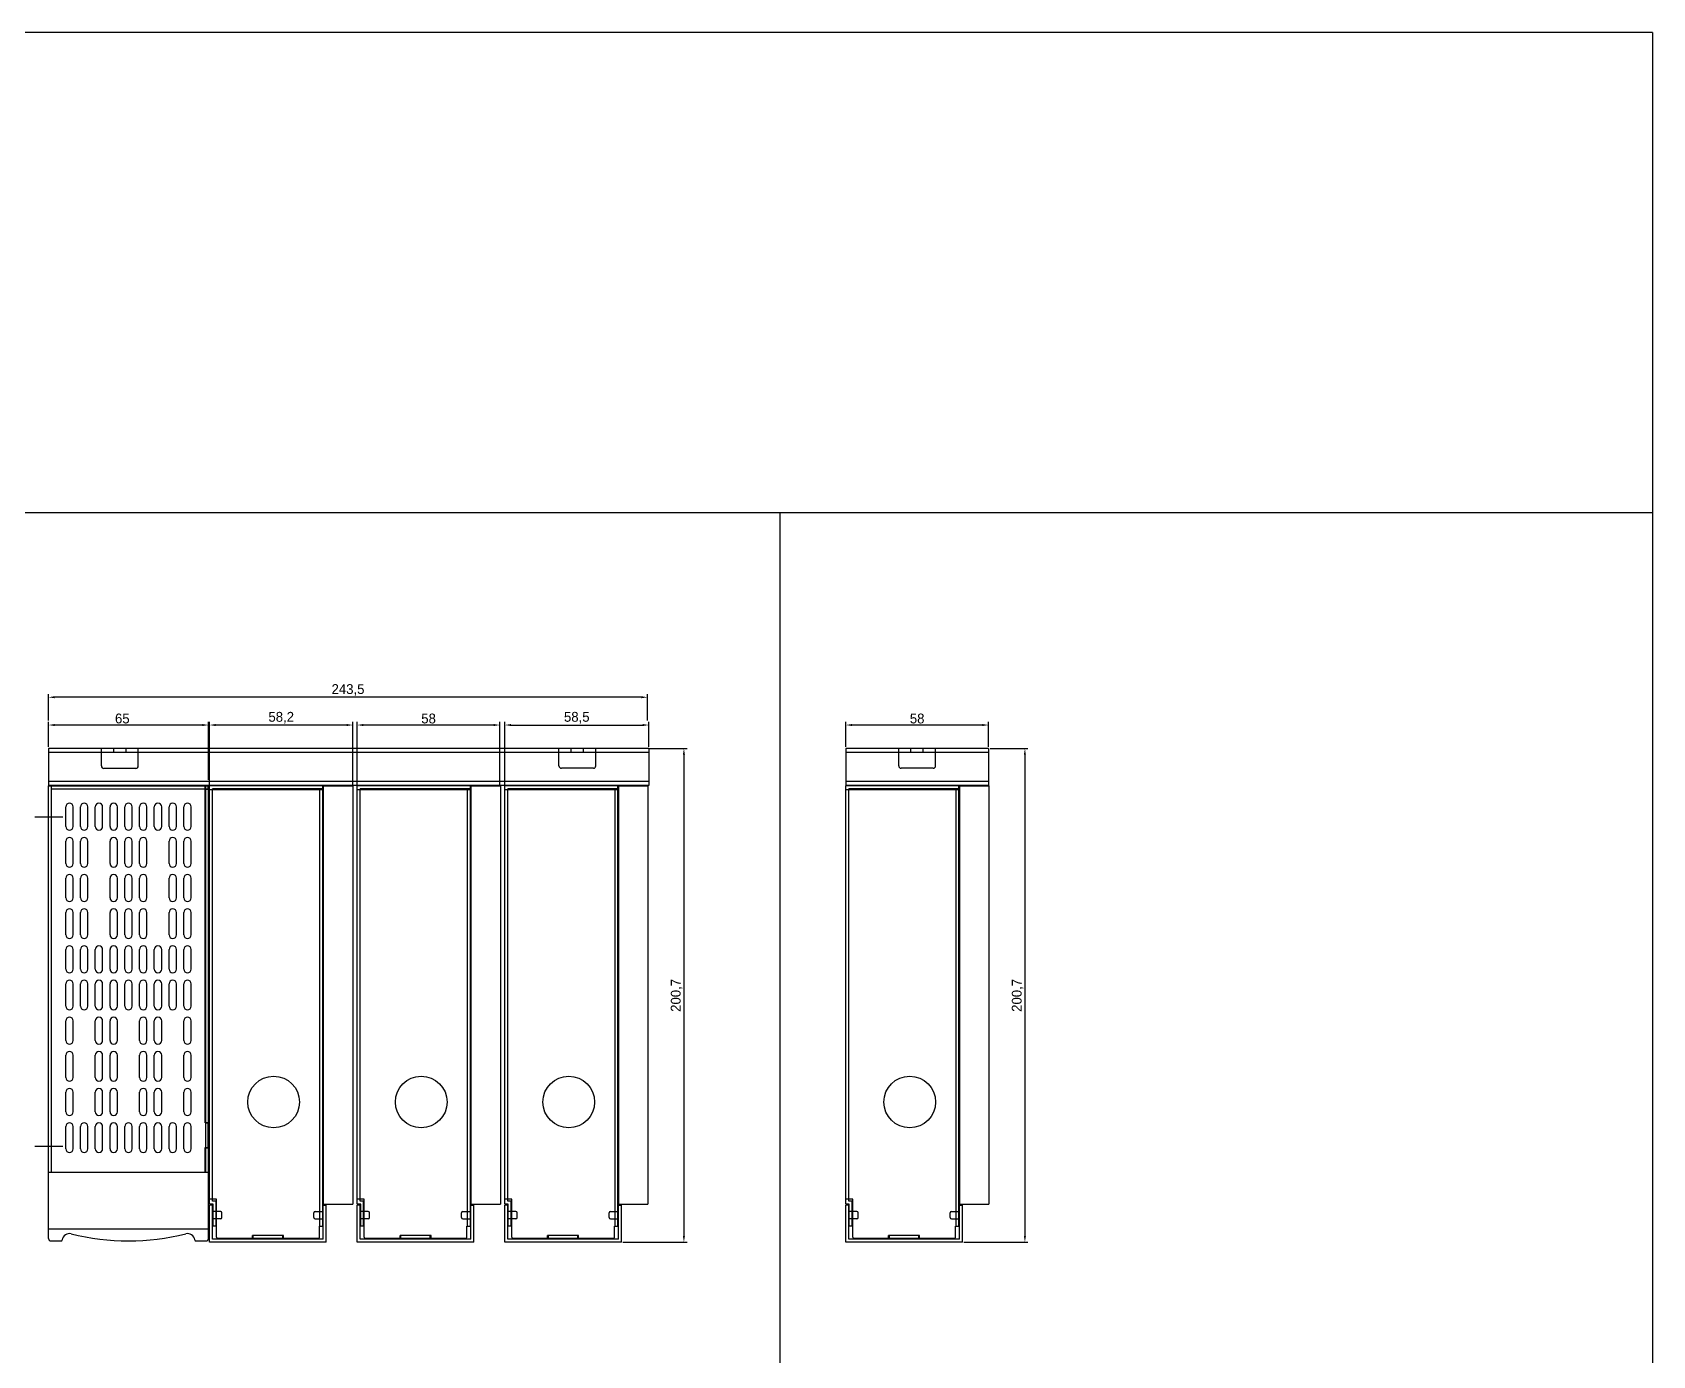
# Model space of a CAD drawing. Header units: millimetres. Extents: x 5090 to 6560, y -3118 to -1837.
# Drawn here: x 5901 to 6560, y -2374 to -1837 of the extents above; entities that cross this region are included whole.
import ezdxf

# ---------------------------------------------------------------- set-up
doc = ezdxf.new("R2010")
doc.units = ezdxf.units.MM
for name, color, linetype in [('CASE', 7, 'Continuous'), ('CASE BRACKET', 7, 'Continuous'), ('CASE COVER', 7, 'Continuous'), ('PCB BASE', 7, 'Continuous'), ('PCB BODY', 7, 'Continuous'), ('방열판', 7, 'Continuous')]:
    doc.layers.add(name, color=color, linetype=linetype)
doc.dimstyles.get("Standard").update_dxf_attribs({"dimtxt": 4, "dimasz": 2, "dimexe": 0.4, "dimexo": 0.9, "dimgap": 0.9, "dimtad": 1, "dimdsep": 46, "dimtxsty": 'Standard', "dimcen": 0.09, "dimclrd": 6, "dimclre": 6, "dimclrt": 4, "dimadec": 0, "dimazin": 2, "dimtfac": 1, "dimtofl": 0, "dimtmove": 0, "dimatfit": 3, "dimfxl": 1, "dimtolj": 1, "dimtzin": 0, "dimarcsym": 0})

# ---------------------------------------------------------------- blocks, each defined once
blk = doc.blocks.new('*D55')
at = {"color": 6, "lineweight": -2, "transparency": 16777216}
for p, q in [((5907.8, -2127.05), (5907.8, -2116.87)), ((5970.3, -2118.12), (5910.3, -2118.12)), ((5972.8, -2140.45), (5972.8, -2116.87))]:
    blk.add_line(p, q, dxfattribs=at)
at = {"color": 6, "transparency": 16777216}
for points in [[(5910.3, -2117.7), (5910.3, -2118.54), (5907.8, -2118.12)], [(5970.3, -2117.7), (5970.3, -2118.54), (5972.8, -2118.12)]]:
    blk.add_solid(points, dxfattribs=at)
at = {"layer": 'Defpoints', "color": 0, "transparency": 16777216}
for p in [(5907.8, -2118.12), (5907.8, -2127.68), (5972.8, -2141.08)]:
    blk.add_point(p, dxfattribs=at)
at = {"color": 1, "transparency": 16777216, "insert": (5937.8, -2115.49), "char_height": 4, "attachment_point": 5}
blk.add_mtext('65', dxfattribs=at)
blk = doc.blocks.new('*D34')
at = {"color": 6, "lineweight": -2, "transparency": 16777216}
for p, q in [((6033.3, -2142.25), (6033.3, -2116.87)), ((6088.8, -2118.12), (6035.8, -2118.12)), ((6091.3, -2142.25), (6091.3, -2116.87))]:
    blk.add_line(p, q, dxfattribs=at)
at = {"color": 6, "transparency": 16777216}
for points in [[(6035.8, -2117.7), (6035.8, -2118.54), (6033.3, -2118.12)], [(6088.8, -2117.7), (6088.8, -2118.54), (6091.3, -2118.12)]]:
    blk.add_solid(points, dxfattribs=at)
at = {"layer": 'Defpoints', "color": 0, "transparency": 16777216}
for p in [(6033.3, -2118.12), (6033.3, -2142.88), (6091.3, -2142.88)]:
    blk.add_point(p, dxfattribs=at)
at = {"color": 1, "transparency": 16777216, "insert": (6062.3, -2115.49), "char_height": 4, "attachment_point": 5}
blk.add_mtext('58', dxfattribs=at)
blk = doc.blocks.new('*D35')
at = {"color": 6, "lineweight": -2, "transparency": 16777216}
for p, q in [((5973.3, -2142.25), (5973.3, -2116.87)), ((6029, -2118.12), (5975.8, -2118.12)), ((6031.5, -2142.25), (6031.5, -2116.87))]:
    blk.add_line(p, q, dxfattribs=at)
at = {"color": 6, "transparency": 16777216}
for points in [[(5975.8, -2117.7), (5975.8, -2118.54), (5973.3, -2118.12)], [(6029, -2117.7), (6029, -2118.54), (6031.5, -2118.12)]]:
    blk.add_solid(points, dxfattribs=at)
at = {"layer": 'Defpoints', "color": 0, "transparency": 16777216}
for p in [(5973.3, -2118.12), (5973.3, -2142.88), (6031.5, -2142.88)]:
    blk.add_point(p, dxfattribs=at)
at = {"color": 1, "transparency": 16777216, "insert": (6002.4, -2115.16), "char_height": 4, "attachment_point": 5}
blk.add_mtext('58,2', dxfattribs=at)
blk = doc.blocks.new('*D36')
at = {"color": 6, "lineweight": -2, "transparency": 16777216}
for p, q in [((5907.8, -2116.24), (5907.8, -2105.58)), ((6148.8, -2106.83), (5910.3, -2106.83)), ((6151.3, -2116.24), (6151.3, -2105.58))]:
    blk.add_line(p, q, dxfattribs=at)
at = {"color": 6, "transparency": 16777216}
for points in [[(5910.3, -2106.42), (5910.3, -2107.25), (5907.8, -2106.83)], [(6148.8, -2106.42), (6148.8, -2107.25), (6151.3, -2106.83)]]:
    blk.add_solid(points, dxfattribs=at)
at = {"layer": 'Defpoints', "color": 0, "transparency": 16777216}
for p in [(5907.8, -2106.83), (5907.8, -2116.87), (6151.3, -2116.87)]:
    blk.add_point(p, dxfattribs=at)
at = {"color": 1, "transparency": 16777216, "insert": (6029.55, -2103.88), "char_height": 4, "attachment_point": 5}
blk.add_mtext('243,5', dxfattribs=at)
blk = doc.blocks.new('*D176')
at = {"color": 6, "lineweight": -2, "transparency": 16777216}
for p, q in [((6093.3, -2142.25), (6093.3, -2116.87)), ((6095.8, -2118.12), (6149.3, -2118.12)), ((6151.8, -2127.05), (6151.8, -2116.87))]:
    blk.add_line(p, q, dxfattribs=at)
at = {"color": 6, "transparency": 16777216}
for points in [[(6095.8, -2117.7), (6095.8, -2118.54), (6093.3, -2118.12)], [(6149.3, -2117.7), (6149.3, -2118.54), (6151.8, -2118.12)]]:
    blk.add_solid(points, dxfattribs=at)
at = {"layer": 'Defpoints', "color": 0, "transparency": 16777216}
for p in [(6151.8, -2118.12), (6151.8, -2127.68), (6093.3, -2142.88)]:
    blk.add_point(p, dxfattribs=at)
at = {"color": 1, "transparency": 16777216, "insert": (6122.55, -2115.16), "char_height": 4, "attachment_point": 5}
blk.add_mtext('58,5', dxfattribs=at)
blk = doc.blocks.new('*D38')
at = {"color": 6, "lineweight": -2, "transparency": 16777216}
for p, q in [((6151.93, -2127.68), (6167.36, -2127.68)), ((6166.11, -2130.18), (6166.11, -2325.88)), ((6141.33, -2328.38), (6167.36, -2328.38))]:
    blk.add_line(p, q, dxfattribs=at)
at = {"color": 6, "transparency": 16777216}
for points in [[(6165.69, -2130.18), (6166.53, -2130.18), (6166.11, -2127.68)], [(6165.69, -2325.88), (6166.53, -2325.88), (6166.11, -2328.38)]]:
    blk.add_solid(points, dxfattribs=at)
at = {"layer": 'Defpoints', "color": 0, "transparency": 16777216}
for p in [(6151.3, -2127.68), (6140.7, -2328.38), (6166.11, -2328.38)]:
    blk.add_point(p, dxfattribs=at)
at = {"color": 1, "transparency": 16777216, "insert": (6163.15, -2228.03), "char_height": 4, "attachment_point": 5, "rotation": 90}
blk.add_mtext('200,7', dxfattribs=at)
blk = doc.blocks.new('*D39')
at = {"color": 6, "lineweight": -2, "transparency": 16777216}
for p, q in [((6290.55, -2127.68), (6305.98, -2127.68)), ((6304.73, -2130.18), (6304.73, -2325.88)), ((6279.95, -2328.38), (6305.98, -2328.38))]:
    blk.add_line(p, q, dxfattribs=at)
at = {"color": 6, "transparency": 16777216}
for points in [[(6304.31, -2130.18), (6305.14, -2130.18), (6304.73, -2127.68)], [(6304.31, -2325.88), (6305.14, -2325.88), (6304.73, -2328.38)]]:
    blk.add_solid(points, dxfattribs=at)
at = {"layer": 'Defpoints', "color": 0, "transparency": 16777216}
for p in [(6289.92, -2127.68), (6279.32, -2328.38), (6304.73, -2328.38)]:
    blk.add_point(p, dxfattribs=at)
at = {"color": 1, "transparency": 16777216, "insert": (6301.77, -2228.03), "char_height": 4, "attachment_point": 5, "rotation": 90}
blk.add_mtext('200,7', dxfattribs=at)
blk = doc.blocks.new('*D177')
at = {"color": 6, "lineweight": -2, "transparency": 16777216}
for p, q in [((6231.92, -2127.05), (6231.92, -2116.87)), ((6287.42, -2118.12), (6234.42, -2118.12)), ((6289.92, -2127.05), (6289.92, -2116.87))]:
    blk.add_line(p, q, dxfattribs=at)
at = {"color": 6, "transparency": 16777216}
for points in [[(6234.42, -2117.7), (6234.42, -2118.54), (6231.92, -2118.12)], [(6287.42, -2117.7), (6287.42, -2118.54), (6289.92, -2118.12)]]:
    blk.add_solid(points, dxfattribs=at)
at = {"layer": 'Defpoints', "color": 0, "transparency": 16777216}
for p in [(6231.92, -2118.12), (6231.92, -2127.68), (6289.92, -2127.68)]:
    blk.add_point(p, dxfattribs=at)
at = {"color": 1, "transparency": 16777216, "insert": (6260.92, -2115.49), "char_height": 4, "attachment_point": 5}
blk.add_mtext('58', dxfattribs=at)

msp = doc.modelspace()

# ---------------------------------------------------------------- linework, layer by layer
for p, q in [((6506.077, -1836.538), (5090.362, -1836.538)), ((6559.908, -1836.538), (6506.077, -1836.538)), ((6559.908, -1836.538), (6559.908, -3117.806)), ((6559.908, -2031.814), (5090.362, -2031.814)), ((6205.137, -2031.814), (6205.137, -3117.806))]:
    msp.add_line(p, q)
at = {"layer": 'CASE'}
for p, q in [((5907.804, -2299.876), (5907.804, -2142.876)), ((5907.804, -2142.876), (5972.804, -2142.876)), ((5909.004, -2299.876), (5909.004, -2142.876)), ((5909.004, -2144.076), (5972.704, -2144.076)), ((5971.504, -2279.876), (5971.504, -2142.876)), ((5971.604, -2142.876), (5971.604, -2279.876)), ((5971.604, -2144.176), (5972.804, -2144.176)), ((5972.704, -2144.076), (5972.704, -2142.876)), ((5972.804, -2299.876), (5972.804, -2142.876)), ((6019.304, -2142.876), (5973.304, -2142.876)), ((5973.304, -2312.876), (5973.304, -2142.876)), ((5973.304, -2144.276), (6019.304, -2144.276)), ((6019.304, -2144.076), (5974.504, -2144.076)), ((5974.504, -2311.676), (5974.504, -2144.076)), ((6018.104, -2321.876), (6018.104, -2144.276)), ((6019.304, -2144.076), (6019.304, -2142.876)), ((6019.304, -2321.876), (6019.304, -2144.276)), ((6079.304, -2142.876), (6033.304, -2142.876)), ((6033.304, -2312.876), (6033.304, -2142.876)), ((6033.304, -2144.276), (6079.304, -2144.276)), ((6079.304, -2144.076), (6034.504, -2144.076)), ((6034.504, -2311.676), (6034.504, -2144.076)), ((6078.104, -2321.876), (6078.104, -2144.276)), ((6079.304, -2144.076), (6079.304, -2142.876)), ((6079.304, -2321.876), (6079.304, -2144.276)), ((6139.304, -2142.876), (6093.304, -2142.876)), ((6093.304, -2312.876), (6093.304, -2142.876)), ((6093.304, -2144.276), (6139.304, -2144.276)), ((6139.304, -2144.076), (6094.504, -2144.076)), ((6094.504, -2311.676), (6094.504, -2144.076)), ((6138.104, -2321.876), (6138.104, -2144.276)), ((6139.304, -2144.076), (6139.304, -2142.876)), ((6139.304, -2321.876), (6139.304, -2144.276)), ((6277.922, -2142.876), (6231.922, -2142.876)), ((6231.922, -2312.876), (6231.922, -2142.876)), ((6231.922, -2144.276), (6277.922, -2144.276)), ((6277.922, -2144.076), (6233.122, -2144.076)), ((6233.122, -2311.676), (6233.122, -2144.076)), ((6276.722, -2321.876), (6276.722, -2144.276)), ((6277.922, -2144.076), (6277.922, -2142.876)), ((6277.922, -2321.876), (6277.922, -2144.276)), ((5914.801, -2159.378), (5914.801, -2151.378)), ((5917.801, -2159.378), (5917.801, -2151.378)), ((5920.801, -2159.378), (5920.801, -2151.378)), ((5923.801, -2159.378), (5923.801, -2151.378)), ((5926.801, -2159.378), (5926.801, -2151.378)), ((5929.801, -2159.378), (5929.801, -2151.378)), ((5932.801, -2159.378), (5932.801, -2151.378)), ((5935.801, -2159.378), (5935.801, -2151.378)), ((5938.801, -2159.378), (5938.801, -2151.378)), ((5941.801, -2159.378), (5941.801, -2151.378)), ((5944.801, -2159.378), (5944.801, -2151.378)), ((5947.801, -2159.378), (5947.801, -2151.378)), ((5950.801, -2159.378), (5950.801, -2151.378)), ((5953.801, -2159.378), (5953.801, -2151.378)), ((5956.801, -2159.378), (5956.801, -2151.378)), ((5959.801, -2159.378), (5959.801, -2151.378)), ((5962.801, -2159.378), (5962.801, -2151.378)), ((5965.801, -2159.378), (5965.801, -2151.378)), ((5902.299, -2155.376), (5913.551, -2155.376)), ((5914.801, -2174.378), (5914.801, -2165.378)), ((5917.801, -2174.378), (5917.801, -2165.378)), ((5920.801, -2174.378), (5920.801, -2165.378)), ((5923.801, -2174.378), (5923.801, -2165.378)), ((5932.801, -2174.378), (5932.801, -2165.378)), ((5935.801, -2174.378), (5935.801, -2165.378)), ((5938.801, -2174.378), (5938.801, -2165.378)), ((5941.801, -2174.378), (5941.801, -2165.378)), ((5944.801, -2174.378), (5944.801, -2165.378)), ((5947.801, -2174.378), (5947.801, -2165.378)), ((5956.801, -2174.378), (5956.801, -2165.378)), ((5959.801, -2174.378), (5959.801, -2165.378)), ((5962.801, -2174.378), (5962.801, -2165.378)), ((5965.801, -2174.378), (5965.801, -2165.378)), ((5914.801, -2188.378), (5914.801, -2180.378)), ((5917.801, -2188.378), (5917.801, -2180.378)), ((5920.801, -2188.378), (5920.801, -2180.378)), ((5923.801, -2188.378), (5923.801, -2180.378)), ((5932.801, -2188.378), (5932.801, -2180.378)), ((5935.801, -2188.378), (5935.801, -2180.378)), ((5938.801, -2188.378), (5938.801, -2180.378)), ((5941.801, -2188.378), (5941.801, -2180.378)), ((5944.801, -2188.378), (5944.801, -2180.378)), ((5947.801, -2188.378), (5947.801, -2180.378)), ((5956.801, -2188.378), (5956.801, -2180.378)), ((5959.801, -2188.378), (5959.801, -2180.378)), ((5962.801, -2188.378), (5962.801, -2180.378)), ((5965.801, -2188.378), (5965.801, -2180.378)), ((5914.801, -2203.378), (5914.801, -2194.378)), ((5917.801, -2203.378), (5917.801, -2194.378)), ((5920.801, -2203.378), (5920.801, -2194.378)), ((5923.801, -2203.378), (5923.801, -2194.378)), ((5932.801, -2203.378), (5932.801, -2194.378)), ((5935.801, -2203.378), (5935.801, -2194.378)), ((5938.801, -2203.378), (5938.801, -2194.378)), ((5941.801, -2203.378), (5941.801, -2194.378)), ((5944.801, -2203.378), (5944.801, -2194.378)), ((5947.801, -2203.378), (5947.801, -2194.378)), ((5956.801, -2203.378), (5956.801, -2194.378)), ((5959.801, -2203.378), (5959.801, -2194.378)), ((5962.801, -2203.378), (5962.801, -2194.378)), ((5965.801, -2203.378), (5965.801, -2194.378)), ((5914.801, -2217.378), (5914.801, -2209.378)), ((5917.801, -2217.378), (5917.801, -2209.378)), ((5920.801, -2217.378), (5920.801, -2209.378)), ((5923.801, -2217.378), (5923.801, -2209.378)), ((5926.801, -2217.378), (5926.801, -2209.378)), ((5929.801, -2217.378), (5929.801, -2209.378)), ((5932.801, -2217.378), (5932.801, -2209.378)), ((5935.801, -2217.378), (5935.801, -2209.378)), ((5938.801, -2217.378), (5938.801, -2209.378)), ((5941.801, -2217.378), (5941.801, -2209.378)), ((5944.801, -2217.378), (5944.801, -2209.378)), ((5947.801, -2217.378), (5947.801, -2209.378)), ((5950.801, -2217.378), (5950.801, -2209.378)), ((5953.801, -2217.378), (5953.801, -2209.378)), ((5956.801, -2217.378), (5956.801, -2209.378)), ((5959.801, -2217.378), (5959.801, -2209.378)), ((5962.801, -2217.378), (5962.801, -2209.378)), ((5965.801, -2217.378), (5965.801, -2209.378)), ((5914.801, -2232.378), (5914.801, -2223.378)), ((5917.801, -2232.378), (5917.801, -2223.378)), ((5920.801, -2232.378), (5920.801, -2223.378)), ((5923.801, -2232.378), (5923.801, -2223.378)), ((5926.801, -2232.378), (5926.801, -2223.378)), ((5929.801, -2232.378), (5929.801, -2223.378)), ((5932.801, -2232.378), (5932.801, -2223.378)), ((5935.801, -2232.378), (5935.801, -2223.378)), ((5938.801, -2232.378), (5938.801, -2223.378)), ((5941.801, -2232.378), (5941.801, -2223.378)), ((5944.801, -2232.378), (5944.801, -2223.378)), ((5947.801, -2232.378), (5947.801, -2223.378)), ((5950.801, -2232.378), (5950.801, -2223.378)), ((5953.801, -2232.378), (5953.801, -2223.378)), ((5956.801, -2232.378), (5956.801, -2223.378)), ((5959.801, -2232.378), (5959.801, -2223.378)), ((5962.801, -2232.378), (5962.801, -2223.378)), ((5965.801, -2232.378), (5965.801, -2223.378)), ((5914.801, -2246.378), (5914.801, -2238.378)), ((5917.801, -2246.378), (5917.801, -2238.378)), ((5926.801, -2246.378), (5926.801, -2238.378)), ((5929.801, -2246.378), (5929.801, -2238.378)), ((5932.801, -2246.378), (5932.801, -2238.378)), ((5935.801, -2246.378), (5935.801, -2238.378)), ((5944.801, -2246.378), (5944.801, -2238.378)), ((5947.801, -2246.378), (5947.801, -2238.378)), ((5950.801, -2246.378), (5950.801, -2238.378)), ((5953.801, -2246.378), (5953.801, -2238.378)), ((5962.801, -2246.378), (5962.801, -2238.378)), ((5965.801, -2246.378), (5965.801, -2238.378)), ((5914.801, -2261.378), (5914.801, -2252.378)), ((5917.801, -2261.378), (5917.801, -2252.378)), ((5926.801, -2261.378), (5926.801, -2252.378)), ((5929.801, -2261.378), (5929.801, -2252.378)), ((5932.801, -2261.378), (5932.801, -2252.378)), ((5935.801, -2261.378), (5935.801, -2252.378)), ((5944.801, -2261.378), (5944.801, -2252.378)), ((5947.801, -2261.378), (5947.801, -2252.378)), ((5950.801, -2261.378), (5950.801, -2252.378)), ((5953.801, -2261.378), (5953.801, -2252.378)), ((5962.801, -2261.378), (5962.801, -2252.378)), ((5965.801, -2261.378), (5965.801, -2252.378)), ((5914.801, -2275.378), (5914.801, -2267.378)), ((5917.801, -2275.378), (5917.801, -2267.378)), ((5926.801, -2275.378), (5926.801, -2267.378)), ((5929.801, -2275.378), (5929.801, -2267.378)), ((5932.801, -2275.378), (5932.801, -2267.378)), ((5935.801, -2275.378), (5935.801, -2267.378)), ((5944.801, -2275.378), (5944.801, -2267.378)), ((5947.801, -2275.378), (5947.801, -2267.378)), ((5950.801, -2275.378), (5950.801, -2267.378)), ((5953.801, -2275.378), (5953.801, -2267.378)), ((5962.801, -2275.378), (5962.801, -2267.378)), ((5965.801, -2275.378), (5965.801, -2267.378)), ((5914.801, -2290.378), (5914.801, -2281.378)), ((5917.801, -2290.378), (5917.801, -2281.378)), ((5920.801, -2290.378), (5920.801, -2281.378)), ((5923.801, -2290.378), (5923.801, -2281.378)), ((5926.801, -2290.378), (5926.801, -2281.378)), ((5929.801, -2290.378), (5929.801, -2281.378)), ((5932.801, -2290.378), (5932.801, -2281.378)), ((5935.801, -2290.378), (5935.801, -2281.378)), ((5938.801, -2290.378), (5938.801, -2281.378)), ((5941.801, -2290.378), (5941.801, -2281.378)), ((5944.801, -2290.378), (5944.801, -2281.378)), ((5947.801, -2290.378), (5947.801, -2281.378)), ((5950.801, -2290.378), (5950.801, -2281.378)), ((5953.801, -2290.378), (5953.801, -2281.378)), ((5956.801, -2290.378), (5956.801, -2281.378)), ((5959.801, -2290.378), (5959.801, -2281.378)), ((5962.801, -2290.378), (5962.801, -2281.378)), ((5965.801, -2290.378), (5965.801, -2281.378)), ((5971.504, -2279.876), (5972.704, -2279.876)), ((5971.604, -2279.776), (5972.804, -2279.776)), ((5971.604, -2279.876), (5971.604, -2289.876)), ((5972.704, -2289.876), (5972.704, -2279.876)), ((5902.299, -2289.376), (5913.551, -2289.376)), ((5971.504, -2289.876), (5972.704, -2289.876)), ((5971.504, -2299.876), (5971.504, -2289.876)), ((5971.604, -2289.876), (5971.604, -2299.876)), ((5971.604, -2289.976), (5972.804, -2289.976)), ((5907.804, -2299.876), (5934.804, -2299.876)), ((5945.804, -2299.876), (5972.804, -2299.876)), ((5976.104, -2310.876), (5973.304, -2310.876)), ((5975.904, -2311.676), (5974.504, -2311.676)), ((5975.904, -2321.876), (5975.904, -2311.676)), ((5976.104, -2326.376), (5976.104, -2310.876)), ((6036.104, -2310.876), (6033.304, -2310.876)), ((6035.904, -2311.676), (6034.504, -2311.676)), ((6035.904, -2321.876), (6035.904, -2311.676)), ((6036.104, -2326.376), (6036.104, -2310.876)), ((6096.104, -2310.876), (6093.304, -2310.876)), ((6095.904, -2311.676), (6094.504, -2311.676)), ((6095.904, -2321.876), (6095.904, -2311.676)), ((6096.104, -2326.376), (6096.104, -2310.876)), ((6234.722, -2310.876), (6231.922, -2310.876)), ((6234.522, -2311.676), (6233.122, -2311.676)), ((6234.522, -2321.876), (6234.522, -2311.676)), ((6234.722, -2326.376), (6234.722, -2310.876)), ((5974.704, -2312.876), (5973.304, -2312.876)), ((5974.704, -2321.876), (5974.704, -2312.876)), ((6034.704, -2312.876), (6033.304, -2312.876)), ((6034.704, -2321.876), (6034.704, -2312.876)), ((6094.704, -2312.876), (6093.304, -2312.876)), ((6094.704, -2321.876), (6094.704, -2312.876)), ((6233.322, -2312.876), (6231.922, -2312.876)), ((6233.322, -2321.876), (6233.322, -2312.876)), ((5975.904, -2321.876), (5974.704, -2321.876)), ((6017.904, -2326.376), (6017.904, -2321.876)), ((6017.904, -2321.876), (6019.304, -2321.876)), ((6018.104, -2321.876), (6019.304, -2321.876)), ((6035.904, -2321.876), (6034.704, -2321.876)), ((6077.904, -2326.376), (6077.904, -2321.876)), ((6077.904, -2321.876), (6079.304, -2321.876)), ((6078.104, -2321.876), (6079.304, -2321.876)), ((6095.904, -2321.876), (6094.704, -2321.876)), ((6137.904, -2326.376), (6137.904, -2321.876)), ((6137.904, -2321.876), (6139.304, -2321.876)), ((6138.104, -2321.876), (6139.304, -2321.876)), ((6234.522, -2321.876), (6233.322, -2321.876)), ((6276.522, -2326.376), (6276.522, -2321.876)), ((6276.522, -2321.876), (6277.922, -2321.876)), ((6276.722, -2321.876), (6277.922, -2321.876)), ((5990.704, -2326.876), (5976.604, -2326.876)), ((6003.304, -2325.676), (5990.704, -2325.676)), ((5990.704, -2326.876), (5990.704, -2325.676)), ((5991.004, -2326.876), (5991.004, -2325.676)), ((6003.004, -2326.876), (5991.004, -2326.876)), ((6003.004, -2326.876), (6003.004, -2325.676)), ((6003.304, -2326.876), (6003.304, -2325.676)), ((6017.404, -2326.876), (6003.304, -2326.876)), ((6050.704, -2326.876), (6036.604, -2326.876)), ((6063.304, -2325.676), (6050.704, -2325.676)), ((6050.704, -2326.876), (6050.704, -2325.676)), ((6051.004, -2326.876), (6051.004, -2325.676)), ((6063.004, -2326.876), (6051.004, -2326.876)), ((6063.004, -2326.876), (6063.004, -2325.676)), ((6063.304, -2326.876), (6063.304, -2325.676)), ((6077.404, -2326.876), (6063.304, -2326.876)), ((6110.704, -2326.876), (6096.604, -2326.876)), ((6123.304, -2325.676), (6110.704, -2325.676)), ((6110.704, -2326.876), (6110.704, -2325.676)), ((6111.004, -2326.876), (6111.004, -2325.676)), ((6123.004, -2326.876), (6111.004, -2326.876)), ((6123.004, -2326.876), (6123.004, -2325.676)), ((6123.304, -2326.876), (6123.304, -2325.676)), ((6137.404, -2326.876), (6123.304, -2326.876)), ((6249.322, -2326.876), (6235.222, -2326.876)), ((6261.922, -2325.676), (6249.322, -2325.676)), ((6249.322, -2326.876), (6249.322, -2325.676)), ((6249.622, -2326.876), (6249.622, -2325.676)), ((6261.622, -2326.876), (6249.622, -2326.876)), ((6261.622, -2326.876), (6261.622, -2325.676)), ((6261.922, -2326.876), (6261.922, -2325.676)), ((6276.022, -2326.876), (6261.922, -2326.876))]:
    msp.add_line(p, q, dxfattribs=at)
for centre in [(5999.304, -2271.376), (6059.304, -2271.376), (6119.304, -2271.376), (6257.922, -2271.376)]:
    msp.add_circle(centre, 10.5, dxfattribs=at)
for centre, radius, start, end in [((5916.301, -2151.378), 1.5, 0, 180), ((5922.301, -2151.378), 1.5, 0, 180), ((5928.301, -2151.378), 1.5, 0, 180), ((5934.301, -2151.378), 1.5, 0, 180), ((5940.301, -2151.378), 1.5, 0, 180), ((5946.301, -2151.378), 1.5, 0, 180), ((5952.301, -2151.378), 1.5, 0, 180), ((5958.301, -2151.378), 1.5, 0, 180), ((5964.301, -2151.378), 1.5, 0, 180), ((5916.301, -2159.378), 1.5, 180, 0), ((5922.301, -2159.378), 1.5, 180, 0), ((5928.301, -2159.378), 1.5, 180, 0), ((5934.301, -2159.378), 1.5, 180, 0), ((5940.301, -2159.378), 1.5, 180, 0), ((5946.301, -2159.378), 1.5, 180, 0), ((5952.301, -2159.378), 1.5, 180, 0), ((5958.301, -2159.378), 1.5, 180, 0), ((5964.301, -2159.378), 1.5, 180, 0), ((5916.301, -2165.378), 1.5, 0, 180), ((5922.301, -2165.378), 1.5, 0, 180), ((5934.301, -2165.378), 1.5, 0, 180), ((5940.301, -2165.378), 1.5, 0, 180), ((5946.301, -2165.378), 1.5, 0, 180), ((5958.301, -2165.378), 1.5, 0, 180), ((5964.301, -2165.378), 1.5, 0, 180), ((5916.301, -2174.378), 1.5, 180, 0), ((5916.301, -2180.378), 1.5, 0, 180), ((5922.301, -2174.378), 1.5, 180, 0), ((5922.301, -2180.378), 1.5, 0, 180), ((5934.301, -2174.378), 1.5, 180, 0), ((5934.301, -2180.378), 1.5, 0, 180), ((5940.301, -2174.378), 1.5, 180, 0), ((5940.301, -2180.378), 1.5, 0, 180), ((5946.301, -2174.378), 1.5, 180, 0), ((5946.301, -2180.378), 1.5, 0, 180), ((5958.301, -2174.378), 1.5, 180, 0), ((5958.301, -2180.378), 1.5, 0, 180), ((5964.301, -2174.378), 1.5, 180, 0), ((5964.301, -2180.378), 1.5, 0, 180), ((5916.301, -2188.378), 1.5, 180, 0), ((5916.301, -2194.378), 1.5, 0, 180), ((5922.301, -2188.378), 1.5, 180, 0), ((5922.301, -2194.378), 1.5, 0, 180), ((5934.301, -2188.378), 1.5, 180, 0), ((5934.301, -2194.378), 1.5, 0, 180), ((5940.301, -2188.378), 1.5, 180, 0), ((5940.301, -2194.378), 1.5, 0, 180), ((5946.301, -2188.378), 1.5, 180, 0), ((5946.301, -2194.378), 1.5, 0, 180), ((5958.301, -2188.378), 1.5, 180, 0), ((5958.301, -2194.378), 1.5, 0, 180), ((5964.301, -2188.378), 1.5, 180, 0), ((5964.301, -2194.378), 1.5, 0, 180), ((5916.301, -2203.378), 1.5, 180, 0), ((5922.301, -2203.378), 1.5, 180, 0), ((5934.301, -2203.378), 1.5, 180, 0), ((5940.301, -2203.378), 1.5, 180, 0), ((5946.301, -2203.378), 1.5, 180, 0), ((5958.301, -2203.378), 1.5, 180, 0), ((5964.301, -2203.378), 1.5, 180, 0), ((5916.301, -2209.378), 1.5, 0, 180), ((5922.301, -2209.378), 1.5, 0, 180), ((5928.301, -2209.378), 1.5, 0, 180), ((5934.301, -2209.378), 1.5, 0, 180), ((5940.301, -2209.378), 1.5, 0, 180), ((5946.301, -2209.378), 1.5, 0, 180), ((5952.301, -2209.378), 1.5, 0, 180), ((5958.301, -2209.378), 1.5, 0, 180), ((5964.301, -2209.378), 1.5, 0, 180), ((5916.301, -2217.378), 1.5, 180, 0), ((5922.301, -2217.378), 1.5, 180, 0), ((5928.301, -2217.378), 1.5, 180, 0), ((5934.301, -2217.378), 1.5, 180, 0), ((5940.301, -2217.378), 1.5, 180, 0), ((5946.301, -2217.378), 1.5, 180, 0), ((5952.301, -2217.378), 1.5, 180, 0), ((5958.301, -2217.378), 1.5, 180, 0), ((5964.301, -2217.378), 1.5, 180, 0), ((5916.301, -2223.378), 1.5, 0, 180), ((5922.301, -2223.378), 1.5, 0, 180), ((5928.301, -2223.378), 1.5, 0, 180), ((5934.301, -2223.378), 1.5, 0, 180), ((5940.301, -2223.378), 1.5, 0, 180), ((5946.301, -2223.378), 1.5, 0, 180), ((5952.301, -2223.378), 1.5, 0, 180), ((5958.301, -2223.378), 1.5, 0, 180), ((5964.301, -2223.378), 1.5, 0, 180), ((5916.301, -2232.378), 1.5, 180, 0), ((5922.301, -2232.378), 1.5, 180, 0), ((5928.301, -2232.378), 1.5, 180, 0), ((5934.301, -2232.378), 1.5, 180, 0), ((5940.301, -2232.378), 1.5, 180, 0), ((5946.301, -2232.378), 1.5, 180, 0), ((5952.301, -2232.378), 1.5, 180, 0), ((5958.301, -2232.378), 1.5, 180, 0), ((5964.301, -2232.378), 1.5, 180, 0), ((5916.301, -2238.378), 1.5, 0, 180), ((5928.301, -2238.378), 1.5, 0, 180), ((5934.301, -2238.378), 1.5, 0, 180), ((5946.301, -2238.378), 1.5, 0, 180), ((5952.301, -2238.378), 1.5, 0, 180), ((5964.301, -2238.378), 1.5, 0, 180), ((5916.301, -2246.378), 1.5, 180, 0), ((5916.301, -2252.378), 1.5, 0, 180), ((5928.301, -2246.378), 1.5, 180, 0), ((5928.301, -2252.378), 1.5, 0, 180), ((5934.301, -2246.378), 1.5, 180, 0), ((5934.301, -2252.378), 1.5, 0, 180), ((5946.301, -2246.378), 1.5, 180, 0), ((5946.301, -2252.378), 1.5, 0, 180), ((5952.301, -2246.378), 1.5, 180, 0), ((5952.301, -2252.378), 1.5, 0, 180), ((5964.301, -2246.378), 1.5, 180, 0), ((5964.301, -2252.378), 1.5, 0, 180), ((5916.301, -2261.378), 1.5, 180, 0), ((5928.301, -2261.378), 1.5, 180, 0), ((5934.301, -2261.378), 1.5, 180, 0), ((5946.301, -2261.378), 1.5, 180, 0), ((5952.301, -2261.378), 1.5, 180, 0), ((5964.301, -2261.378), 1.5, 180, 0), ((5916.301, -2267.378), 1.5, 0, 180), ((5928.301, -2267.378), 1.5, 0, 180), ((5934.301, -2267.378), 1.5, 0, 180), ((5946.301, -2267.378), 1.5, 0, 180), ((5952.301, -2267.378), 1.5, 0, 180), ((5964.301, -2267.378), 1.5, 0, 180), ((5916.301, -2275.378), 1.5, 180, 0), ((5928.301, -2275.378), 1.5, 180, 0), ((5934.301, -2275.378), 1.5, 180, 0), ((5946.301, -2275.378), 1.5, 180, 0), ((5952.301, -2275.378), 1.5, 180, 0), ((5964.301, -2275.378), 1.5, 180, 0), ((5916.301, -2281.378), 1.5, 0, 180), ((5922.301, -2281.378), 1.5, 0, 180), ((5928.301, -2281.378), 1.5, 0, 180), ((5934.301, -2281.378), 1.5, 0, 180), ((5940.301, -2281.378), 1.5, 0, 180), ((5946.301, -2281.378), 1.5, 0, 180), ((5952.301, -2281.378), 1.5, 0, 180), ((5958.301, -2281.378), 1.5, 0, 180), ((5964.301, -2281.378), 1.5, 0, 180), ((5916.301, -2290.378), 1.5, 180, 0), ((5922.301, -2290.378), 1.5, 180, 0), ((5928.301, -2290.378), 1.5, 180, 0), ((5934.301, -2290.378), 1.5, 180, 0), ((5940.301, -2290.378), 1.5, 180, 0), ((5946.301, -2290.378), 1.5, 180, 0), ((5952.301, -2290.378), 1.5, 180, 0), ((5958.301, -2290.378), 1.5, 180, 0), ((5964.301, -2290.378), 1.5, 180, 0), ((5976.604, -2326.376), 0.5, 180, 270), ((6017.404, -2326.376), 0.5, 270, 0), ((6036.604, -2326.376), 0.5, 180, 270), ((6077.404, -2326.376), 0.5, 270, 0), ((6096.604, -2326.376), 0.5, 180, 270), ((6137.404, -2326.376), 0.5, 270, 0), ((6235.222, -2326.376), 0.5, 180, 270), ((6276.022, -2326.376), 0.5, 270, 0)]:
    msp.add_arc(centre, radius, start, end, dxfattribs=at)
at = {"layer": 'CASE BRACKET', "color": 2}
for p, q in [((6151.804, -2127.676), (5907.804, -2127.676)), ((5907.804, -2127.676), (5907.804, -2142.676)), ((6151.804, -2129.276), (5907.804, -2129.276)), ((5929.304, -2129.359), (5929.304, -2127.759)), ((5929.304, -2134.759), (5929.304, -2129.359)), ((5934.304, -2129.359), (5934.304, -2127.759)), ((5939.304, -2129.359), (5939.304, -2127.759)), ((5944.304, -2129.359), (5944.304, -2127.759)), ((5944.304, -2134.759), (5944.304, -2129.359)), ((6115.304, -2129.276), (6115.304, -2127.676)), ((6115.304, -2134.676), (6115.304, -2129.276)), ((6120.304, -2129.276), (6120.304, -2127.676)), ((6125.304, -2129.276), (6125.304, -2127.676)), ((6130.304, -2129.276), (6130.304, -2127.676)), ((6130.304, -2134.676), (6130.304, -2129.276)), ((6151.804, -2127.676), (6151.804, -2142.676)), ((6289.922, -2127.676), (6231.922, -2127.676)), ((6231.922, -2127.676), (6231.922, -2142.676)), ((6289.922, -2129.276), (6231.922, -2129.276)), ((6253.422, -2129.276), (6253.422, -2127.676)), ((6253.422, -2134.676), (6253.422, -2129.276)), ((6258.422, -2129.276), (6258.422, -2127.676)), ((6263.422, -2129.276), (6263.422, -2127.676)), ((6268.422, -2129.276), (6268.422, -2127.676)), ((6268.422, -2134.676), (6268.422, -2129.276)), ((6289.922, -2127.676), (6289.922, -2142.676)), ((5943.304, -2135.759), (5930.304, -2135.759)), ((6129.304, -2135.676), (6116.304, -2135.676)), ((6267.422, -2135.676), (6254.422, -2135.676)), ((6151.804, -2141.076), (5907.804, -2141.076)), ((6151.804, -2142.676), (5907.804, -2142.676)), ((6289.922, -2141.076), (6231.922, -2141.076)), ((6289.922, -2142.676), (6231.922, -2142.676))]:
    msp.add_line(p, q, dxfattribs=at)
for centre, start, end in [((5930.304, -2134.759), 180, 270), ((5943.304, -2134.759), 270, 0), ((6116.304, -2134.676), 180, 270), ((6129.304, -2134.676), 270, 0), ((6254.422, -2134.676), 180, 270), ((6267.422, -2134.676), 270, 0)]:
    msp.add_arc(centre, 1, start, end, dxfattribs=at)
at = {"layer": 'CASE COVER'}
for p, q in [((5973.304, -2328.376), (5973.304, -2313.376)), ((5974.504, -2313.376), (5973.304, -2313.376)), ((5974.504, -2327.176), (5974.504, -2313.376)), ((5977.804, -2315.876), (5974.504, -2315.876)), ((5978.304, -2318.376), (5978.304, -2316.376)), ((6015.704, -2318.376), (6015.704, -2316.376)), ((6016.204, -2315.876), (6019.504, -2315.876)), ((6019.504, -2327.176), (6019.504, -2313.376)), ((6019.504, -2313.376), (6020.704, -2313.376)), ((6020.704, -2328.376), (6020.704, -2313.376)), ((6033.304, -2328.376), (6033.304, -2313.376)), ((6034.504, -2313.376), (6033.304, -2313.376)), ((6034.504, -2327.176), (6034.504, -2313.376)), ((6037.804, -2315.876), (6034.504, -2315.876)), ((6038.304, -2318.376), (6038.304, -2316.376)), ((6075.704, -2318.376), (6075.704, -2316.376)), ((6076.204, -2315.876), (6079.504, -2315.876)), ((6079.504, -2327.176), (6079.504, -2313.376)), ((6079.504, -2313.376), (6080.704, -2313.376)), ((6080.704, -2328.376), (6080.704, -2313.376)), ((6093.304, -2328.376), (6093.304, -2313.376)), ((6094.504, -2313.376), (6093.304, -2313.376)), ((6094.504, -2327.176), (6094.504, -2313.376)), ((6097.804, -2315.876), (6094.504, -2315.876)), ((6098.304, -2318.376), (6098.304, -2316.376)), ((6135.704, -2318.376), (6135.704, -2316.376)), ((6136.204, -2315.876), (6139.504, -2315.876)), ((6139.504, -2327.176), (6139.504, -2313.376)), ((6139.504, -2313.376), (6140.704, -2313.376)), ((6140.704, -2328.376), (6140.704, -2313.376)), ((6231.922, -2328.376), (6231.922, -2313.376)), ((6233.122, -2313.376), (6231.922, -2313.376)), ((6233.122, -2327.176), (6233.122, -2313.376)), ((6236.422, -2315.876), (6233.122, -2315.876)), ((6236.922, -2318.376), (6236.922, -2316.376)), ((6274.322, -2318.376), (6274.322, -2316.376)), ((6274.822, -2315.876), (6278.122, -2315.876)), ((6278.122, -2327.176), (6278.122, -2313.376)), ((6278.122, -2313.376), (6279.322, -2313.376)), ((6279.322, -2328.376), (6279.322, -2313.376)), ((5977.804, -2318.876), (5974.504, -2318.876)), ((6016.204, -2318.876), (6019.504, -2318.876)), ((6037.804, -2318.876), (6034.504, -2318.876)), ((6076.204, -2318.876), (6079.504, -2318.876)), ((6097.804, -2318.876), (6094.504, -2318.876)), ((6136.204, -2318.876), (6139.504, -2318.876)), ((6236.422, -2318.876), (6233.122, -2318.876)), ((6274.822, -2318.876), (6278.122, -2318.876)), ((6020.704, -2328.376), (5973.304, -2328.376)), ((6019.504, -2327.176), (5974.504, -2327.176)), ((6080.704, -2328.376), (6033.304, -2328.376)), ((6079.504, -2327.176), (6034.504, -2327.176)), ((6140.704, -2328.376), (6093.304, -2328.376)), ((6139.504, -2327.176), (6094.504, -2327.176)), ((6279.322, -2328.376), (6231.922, -2328.376)), ((6278.122, -2327.176), (6233.122, -2327.176))]:
    msp.add_line(p, q, dxfattribs=at)
for centre, start, end in [((5977.804, -2316.376), 0, 90), ((5977.804, -2318.376), 270, 0), ((6016.204, -2316.376), 90, 180), ((6016.204, -2318.376), 180, 270), ((6037.804, -2316.376), 0, 90), ((6037.804, -2318.376), 270, 0), ((6076.204, -2316.376), 90, 180), ((6076.204, -2318.376), 180, 270), ((6097.804, -2316.376), 0, 90), ((6097.804, -2318.376), 270, 0), ((6136.204, -2316.376), 90, 180), ((6136.204, -2318.376), 180, 270), ((6236.422, -2316.376), 0, 90), ((6236.422, -2318.376), 270, 0), ((6274.822, -2316.376), 90, 180), ((6274.822, -2318.376), 180, 270)]:
    msp.add_arc(centre, 0.5, start, end, dxfattribs=at)
at = {"layer": 'PCB BASE'}
for p, q in [((5907.804, -2322.876), (5907.804, -2299.876)), ((5907.804, -2299.876), (5972.804, -2299.876)), ((5972.804, -2322.876), (5972.804, -2299.876)), ((5907.804, -2322.876), (5972.804, -2322.876))]:
    msp.add_line(p, q, dxfattribs=at)
at = {"layer": 'PCB BODY'}
for p, q in [((5907.804, -2322.876), (5972.804, -2322.876)), ((5907.804, -2326.875), (5907.804, -2322.876)), ((5972.804, -2326.875), (5972.804, -2322.876)), ((5908.804, -2327.875), (5912.84, -2327.875)), ((5967.768, -2327.875), (5971.804, -2327.875))]:
    msp.add_line(p, q, dxfattribs=at)
for centre, radius, start, end in [((5916.304, -2327.875), 3, 75.824196, 171.786789), ((5940.304, -2232.859), 95, 255.824196, 284.175804), ((5964.304, -2327.875), 3, 8.213211, 104.175804), ((5908.804, -2326.875), 1, 180, 270), ((5912.84, -2327.375), 0.5, 270, 351.786789), ((5967.768, -2327.375), 0.5, 188.213211, 270), ((5971.804, -2326.875), 1, 270, 0)]:
    msp.add_arc(centre, radius, start, end, dxfattribs=at)
at = {"layer": '방열판'}
for p, q in [((6019.504, -2142.876), (6019.504, -2312.876)), ((6019.504, -2142.876), (6031.504, -2142.876)), ((6031.504, -2142.876), (6031.504, -2312.876)), ((6079.504, -2142.876), (6079.504, -2312.876)), ((6079.504, -2142.876), (6091.504, -2142.876)), ((6091.504, -2142.876), (6091.504, -2312.876)), ((6139.504, -2142.876), (6139.504, -2312.876)), ((6139.504, -2142.876), (6151.504, -2142.876)), ((6151.504, -2142.876), (6151.504, -2312.876)), ((6278.122, -2142.876), (6278.122, -2312.876)), ((6278.122, -2142.876), (6290.122, -2142.876)), ((6290.122, -2142.876), (6290.122, -2312.876)), ((6019.504, -2312.876), (6031.504, -2312.876)), ((6079.504, -2312.876), (6091.504, -2312.876)), ((6139.504, -2312.876), (6151.504, -2312.876)), ((6278.122, -2312.876), (6290.122, -2312.876))]:
    msp.add_line(p, q, dxfattribs=at)

# ---------------------------------------------------------------- dimensions: what is measured, and where the dimension line sits
for base, p1, p2, picture, middle in [((5907.804, -2106.835), (6151.304, -2116.87), (5907.804, -2116.87), '*D36', (6029.554, -2103.876)), ((5973.304, -2118.12), (6031.504, -2142.876), (5973.304, -2142.876), '*D35', (6002.404, -2115.161)), ((6033.304, -2118.12), (6091.304, -2142.876), (6033.304, -2142.876), '*D34', (6062.304, -2115.495)), ((6151.804, -2118.12), (6093.304, -2142.876), (6151.804, -2127.676), '*D176', (6122.554, -2115.161)), ((6231.922, -2118.12), (6289.922, -2127.676), (6231.922, -2127.676), '*D177', (6260.922, -2115.495))]:
    dim = msp.add_linear_dim(base=base, p1=p1, p2=p2, dimstyle='Standard', override={"dimasz": 2.5, "dimexe": 1.25, "dimexo": 0.625, "dimgap": 0.625, "dimdsep": 44, "dimcen": 2.5, "dimclrt": 1, "dimazin": 0, "dimtofl": 1, "dimtolj": 0, "dimtzin": 8})
    dim.commit()
    dim.dimension.update_dxf_attribs({"geometry": picture, "text_midpoint": middle})
dim = msp.add_linear_dim(base=(5907.804, -2118.12), p1=(5972.804, -2141.076), p2=(5907.804, -2127.676), dimstyle='Standard', override={"dimasz": 2.5, "dimexe": 1.25, "dimexo": 0.625, "dimgap": 0.625, "dimdsep": 44, "dimcen": 2.5, "dimclrt": 1, "dimazin": 0, "dimtofl": 1, "dimtolj": 0, "dimtzin": 8})
dim.commit()
dim.dimension.update_dxf_attribs({"geometry": '*D55', "text_midpoint": (5937.804, -2118.12), "dimtype": 160})
for base, p1, p2, picture, middle in [((6166.109, -2328.376), (6151.304, -2127.676), (6140.704, -2328.376), '*D38', (6163.151, -2228.026)), ((6304.726, -2328.376), (6289.922, -2127.676), (6279.322, -2328.376), '*D39', (6301.768, -2228.026))]:
    dim = msp.add_linear_dim(base=base, p1=p1, p2=p2, angle=90, dimstyle='Standard', override={"dimasz": 2.5, "dimexe": 1.25, "dimexo": 0.625, "dimgap": 0.625, "dimdsep": 44, "dimcen": 2.5, "dimclrt": 1, "dimazin": 0, "dimtofl": 1, "dimtolj": 0, "dimtzin": 8})
    dim.commit()
    dim.dimension.update_dxf_attribs({"geometry": picture, "text_midpoint": middle})

doc.saveas('drawing.dxf')
